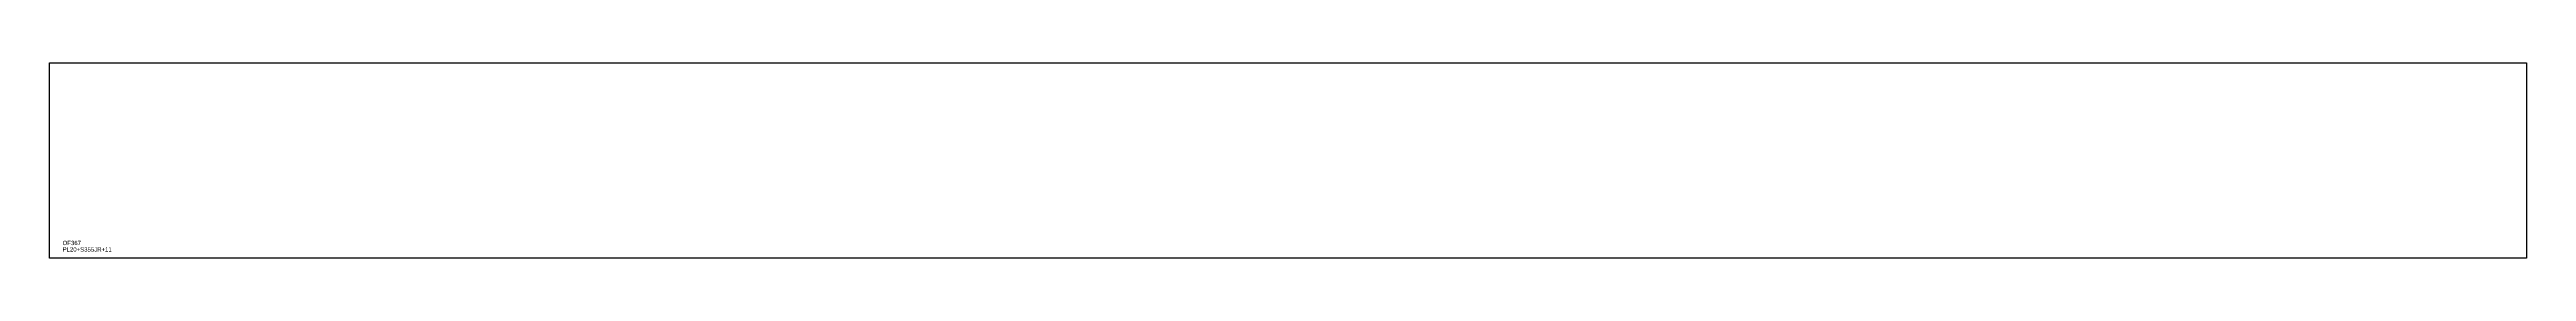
# Model space of a CAD drawing. Extents: x 0 to 5690, y 0 to 450.
import ezdxf

# ---------------------------------------------------------------- set-up
doc = ezdxf.new("R2010")
doc.units = 0
for name, color, linetype in [('CUT', 7, 'CONTINUOUS'), ('SCRIBE', 3, 'CONTINUOUS'), ('TEXT', 7, 'CONTINUOUS')]:
    doc.layers.add(name, color=color, linetype=linetype)

msp = doc.modelspace()

# ---------------------------------------------------------------- linework, layer by layer
at = {"layer": 'CUT', "color": 7, "linetype": 'CONTINUOUS'}
msp.add_lwpolyline([(0, 0), (0, 450), (5690, 450), (5690, 0)], close=True, dxfattribs=at)

# ---------------------------------------------------------------- texts
at = {"layer": 'SCRIBE', "color": 3}
msp.add_text('OF367', height=10, dxfattribs=at).set_placement((30, 30))
at = {"layer": 'TEXT', "color": 7}
msp.add_text('PL20+S355JR+11', height=10, dxfattribs=at).set_placement((30, 15))

doc.saveas('drawing.dxf')
